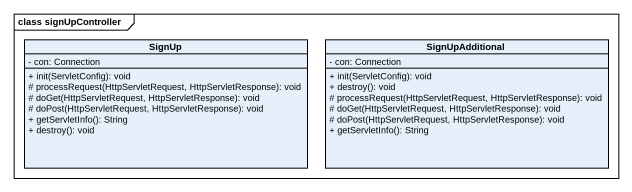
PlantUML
@startuml
mainframe class signUpController
hide circle
hide empty members
skinparam classAttributeIconSize 0
class SignUp {
  - con: Connection
  + init(ServletConfig): void
  # processRequest(HttpServletRequest, HttpServletResponse): void
  # doGet(HttpServletRequest, HttpServletResponse): void
  # doPost(HttpServletRequest, HttpServletResponse): void
  + getServletInfo(): String
  + destroy(): void
}
class SignUpAdditional {
  - con: Connection
  + init(ServletConfig): void
  + destroy(): void
  # processRequest(HttpServletRequest, HttpServletResponse): void
  # doGet(HttpServletRequest, HttpServletResponse): void
  # doPost(HttpServletRequest, HttpServletResponse): void
  + getServletInfo(): String
}
@enduml
